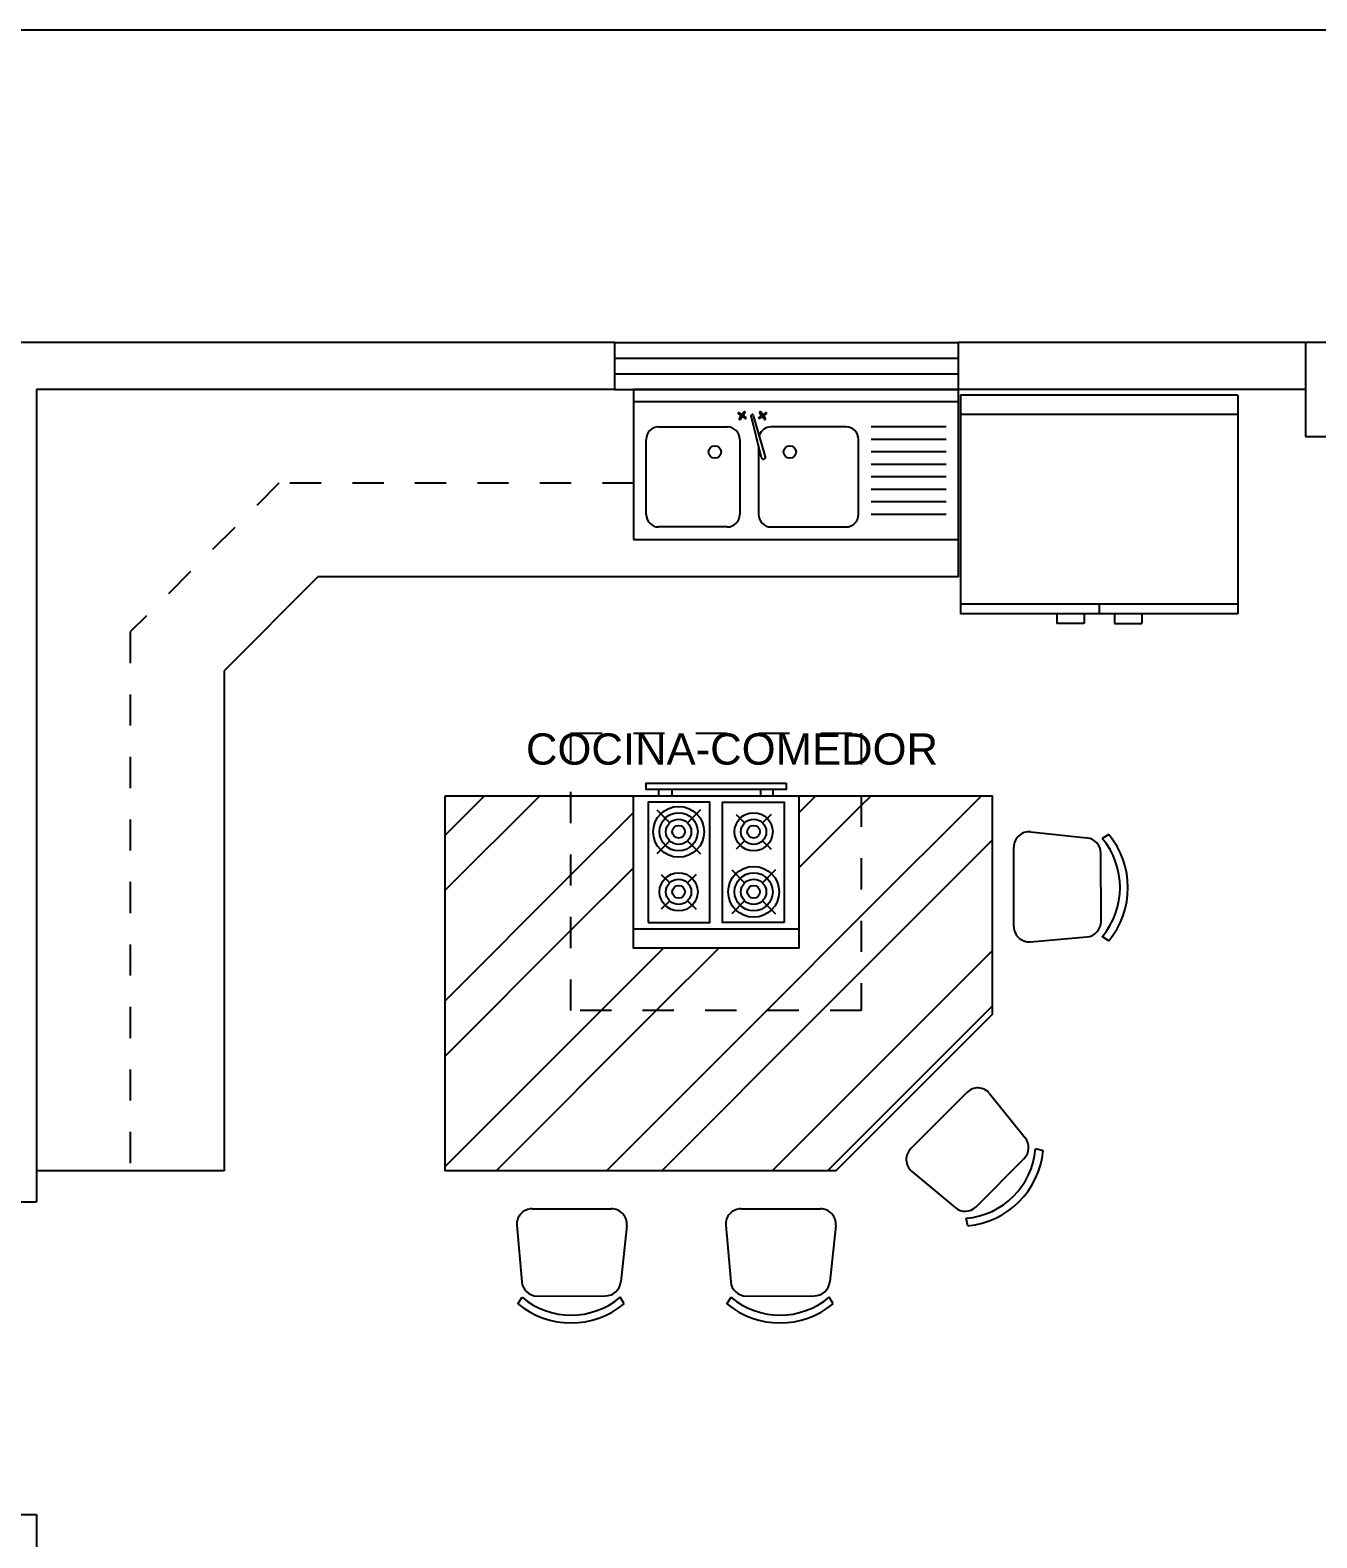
# Model space of a CAD drawing. Header units: inches. Extents: x -370 to 18, y -197 to 199.
# Drawn here: x -91.269 to -87.15, y 37.437 to 42.262 of the extents above; entities that cross this region are included whole.
import ezdxf

# ---------------------------------------------------------------- set-up
doc = ezdxf.new("R2010")
doc.units = ezdxf.units.IN
doc.header["$MEASUREMENT"] = 0
doc.linetypes.add('RAYITAS', pattern=[0.375, 0.25, -0.125])
for name, color, linetype in [('artefactos', 1, 'Continuous'), ('aux', 2, 'Continuous'), ('aux2', 194, 'Continuous'), ('MUEBLES', 7, 'Continuous')]:
    doc.layers.add(name, color=color, linetype=linetype)
doc.styles.get("Standard").update_dxf_attribs({"font": 'arial.ttf'})
pattern_1 = [(45, (-122.41948, 17.28385), (-0.265165, 0.265165), []), (45, (-122.2427, 17.28385), (-0.265165, 0.265165), [])]

# ---------------------------------------------------------------- blocks, each defined once
blk = doc.blocks.new('cocina_pl2')
at = {"layer": 'artefactos', "color": 1}
for p, q in [((0, -0.061), (0.5296, -0.061)), ((0.1161, -0.1514), (0.0747, -0.11)), ((0.1735, -0.1514), (0.2149, -0.11)), ((0.3561, -0.1514), (0.3289, -0.1242)), ((0.4135, -0.1514), (0.4407, -0.1242)), ((0.0747, -0.2503), (0.1161, -0.2089)), ((0.2149, -0.2503), (0.1735, -0.2089)), ((0.3289, -0.236), (0.3561, -0.2089)), ((0.4407, -0.236), (0.4135, -0.2089)), ((0.1161, -0.3435), (0.0889, -0.3163)), ((0.1735, -0.3435), (0.2007, -0.3163)), ((0.3561, -0.3435), (0.3147, -0.3021)), ((0.4135, -0.3435), (0.4549, -0.3021)), ((0.0889, -0.4281), (0.1161, -0.4009)), ((0.2007, -0.4281), (0.1735, -0.4009)), ((0.3147, -0.4423), (0.3561, -0.4009)), ((0.4549, -0.4423), (0.4135, -0.4009)), ((0.0819, -0.4877), (0.0819, -0.508)), ((0.1226, -0.508), (0.1226, -0.4877)), ((0.407, -0.508), (0.407, -0.4877)), ((0.4477, -0.4877), (0.4477, -0.508))]:
    blk.add_line(p, q, dxfattribs=at)
for points in [[(0, -0.4877), (0, 0), (0.5296, 0), (0.5296, -0.4877)], [(0.0469, -0.0823), (0.2442, -0.0823), (0.2442, -0.4667), (0.0469, -0.4667)], [(0.4827, -0.0823), (0.2854, -0.0823), (0.2854, -0.4667), (0.4827, -0.4667)], [(0.0406, -0.5283), (0.0406, -0.508), (0.489, -0.508), (0.489, -0.5283)]]:
    blk.add_lwpolyline(points, close=True, dxfattribs=at)
for centre, radius in [((0.1448, -0.1801), 0.0813), ((0.3848, -0.1801), 0.061), ((0.1448, -0.3722), 0.061), ((0.3848, -0.3722), 0.0813)]:
    blk.add_circle(centre, radius, dxfattribs=at)
at = {"layer": 'aux2', "color": 1, "linetype": 'Continuous'}
for centre, radius in [((0.1448, -0.1801), 0.061), ((0.1448, -0.1801), 0.0406), ((0.3848, -0.1801), 0.0406), ((0.1448, -0.1801), 0.0203), ((0.3848, -0.1801), 0.0203), ((0.1448, -0.3722), 0.0406), ((0.3848, -0.3722), 0.061), ((0.3848, -0.3722), 0.0406), ((0.1448, -0.3722), 0.0203), ((0.3848, -0.3722), 0.0203)]:
    blk.add_circle(centre, radius, dxfattribs=at)
blk = doc.blocks.new('silla_pl2')
at = {"layer": 'artefactos', "color": 2}
for p, q in [((-0.1676, 0.3042), (-0.1546, 0.2828)), ((0.173, 0.3039), (0.1596, 0.2828)), ((0.1111, 0.2793), (-0.1072, 0.2789)), ((-0.176, 0.054), (-0.1563, 0.2342)), ((0.1762, 0.053), (0.1603, 0.2336)), ((0.127, 0), (-0.127, 0))]:
    blk.add_line(p, q, dxfattribs=at)
for centre, radius, start, end in [((0.0025, 0.0982), 0.2672, 50.3488, 129.5498), ((0.0025, 0.0971), 0.2433, 49.7566, 130.2329), ((-0.1072, 0.2295), 0.0493, 90.0059, 174.5541), ((0.1111, 0.23), 0.0493, 4.2606, 90.0059), ((-0.1269, 0.0493), 0.0493, 174.5541, 269.9224), ((0.127, 0.0493), 0.0493, 269.9224, 4.2606)]:
    blk.add_arc(centre, radius, start, end, dxfattribs=at)
blk = doc.blocks.new('lp')
at = {"layer": 'artefactos', "color": 1}
for p, q in [((687.8904, 606.6646), (687.8904, 605.3646)), ((688.4904, 606.6646), (687.8904, 606.6646)), ((687.9404, 606.6646), (687.9404, 605.3646)), ((688.4904, 605.3646), (688.4904, 606.6646)), ((688.3904, 606.2646), (688.0904, 606.2646)), ((688.0404, 606.2146), (688.0404, 605.9146)), ((688.4404, 605.9146), (688.4404, 606.2146)), ((688.1592, 605.8917), (687.9938, 605.8443)), ((688.1633, 605.8765), (687.9963, 605.8349)), ((688.1155, 605.8646), (688.1904, 605.8646)), ((688.1904, 605.8646), (688.3904, 605.8646)), ((688.0904, 605.7896), (688.1904, 605.7896)), ((688.1904, 605.7896), (688.3904, 605.7896)), ((688.0404, 605.4646), (688.0404, 605.7396)), ((688.4404, 605.7396), (688.4404, 605.4646)), ((687.8904, 605.3646), (688.4904, 605.3646)), ((688.3904, 605.4146), (688.0904, 605.4146))]:
    blk.add_line(p, q, dxfattribs=at)
for centre, radius, start, end in [((688.0904, 606.2146), 0.05, 90, 180), ((688.3904, 606.2146), 0.05, 0, 90), ((688.0904, 605.9146), 0.05, 180, 250.92419), ((688.3904, 605.9146), 0.05, 270, 0), ((687.995, 605.8396), 0.00485, 105, 285), ((688.1612, 605.8841), 0.00791, 282.47533, 107.52467), ((688.0904, 605.7396), 0.05, 90, 180), ((688.3904, 605.7396), 0.05, 0, 90), ((688.0904, 605.4646), 0.05, 180, 270), ((688.3904, 605.4646), 0.05, 270, 0)]:
    blk.add_arc(centre, radius, start, end, dxfattribs=at)
at = {"layer": 'aux2', "color": 1}
for p, q in [((688.0404, 606.6146), (688.0404, 606.3146)), ((688.0404, 606.6146), (688.0404, 606.3146)), ((688.0404, 606.6146), (688.0404, 606.3146)), ((688.0404, 606.6146), (688.0404, 606.3146)), ((688.0904, 606.6146), (688.0904, 606.3146)), ((688.1404, 606.6146), (688.1404, 606.3146)), ((688.1904, 606.6146), (688.1904, 606.3146)), ((688.2404, 606.6146), (688.2404, 606.3146)), ((688.2904, 606.6146), (688.2904, 606.3146)), ((688.3404, 606.6146), (688.3404, 606.3146)), ((688.3904, 606.6146), (688.3904, 606.3146)), ((687.9878, 605.8785), (687.9804, 605.8733)), ((687.9908, 605.8743), (687.9834, 605.8691)), ((687.9837, 605.8921), (687.9889, 605.8847)), ((687.9879, 605.895), (687.9931, 605.8876)), ((687.9969, 605.8732), (688.0021, 605.8658)), ((688.0067, 605.8917), (687.9993, 605.8866)), ((688.0012, 605.8762), (688.0063, 605.8688)), ((688.0096, 605.8875), (688.0022, 605.8823)), ((687.9878, 605.8006), (687.9804, 605.8058)), ((687.9908, 605.8049), (687.9834, 605.8101)), ((687.9837, 605.7871), (687.9889, 605.7945)), ((687.9879, 605.7841), (687.9931, 605.7915)), ((687.9969, 605.806), (688.0021, 605.8134)), ((688.0067, 605.7874), (687.9993, 605.7926)), ((688.0012, 605.803), (688.0063, 605.8104)), ((688.0096, 605.7917), (688.0022, 605.7968))]:
    blk.add_line(p, q, dxfattribs=at)
for centre, radius in [((688.1404, 605.9896), 0.025), ((687.995, 605.8804), 0.00381), ((687.995, 605.7987), 0.00381), ((688.1404, 605.6896), 0.025)]:
    blk.add_circle(centre, radius, dxfattribs=at)
for centre, radius, start, end in [((687.9819, 605.8712), 0.00259, 125, 305), ((687.9858, 605.8936), 0.00259, 35, 215), ((687.9844, 605.8823), 0.0051, 312.29389, 27.70611), ((687.9931, 605.8698), 0.0051, 42.29389, 117.70611), ((687.9969, 605.8911), 0.0051, 222.29389, 297.70611), ((688.0057, 605.8785), 0.0051, 132.29389, 207.70611), ((688.0042, 605.8673), 0.00259, 215, 35), ((688.0082, 605.8896), 0.00259, 305, 125), ((687.9819, 605.8079), 0.00259, 55, 235), ((687.9858, 605.7856), 0.00259, 145, 325), ((687.9844, 605.7969), 0.0051, 332.29389, 47.70611), ((687.9931, 605.8094), 0.0051, 242.29389, 317.70611), ((687.9969, 605.7881), 0.0051, 62.29389, 137.70611), ((688.0057, 605.8006), 0.0051, 152.29389, 227.70611), ((688.0042, 605.8119), 0.00259, 325, 145), ((688.0082, 605.7895), 0.00259, 235, 55)]:
    blk.add_arc(centre, radius, start, end, dxfattribs=at)
blk = doc.blocks.new('A$C78C0248E')
at = {"layer": 'artefactos', "color": 2}
for p, q in [((0.2442, 0.2627), (-0.3245, 0.2627)), ((-0.3245, 0.2627), (-0.3245, -0.1859)), ((0.2442, 0.2627), (0.2442, -0.1859)), ((0.2442, 0.2227), (-0.3245, 0.2227)), ((0.2442, -0.1659), (-0.3245, -0.1659)), ((-0.0402, -0.1659), (-0.0402, -0.1859)), ((0.2442, -0.1859), (-0.3245, -0.1859)), ((-0.1274, -0.1859), (-0.1274, -0.2059)), ((-0.0712, -0.2059), (-0.1274, -0.2059)), ((-0.0712, -0.1859), (-0.0712, -0.2059)), ((-0.0091, -0.1859), (-0.0091, -0.2059)), ((-0.0091, -0.2059), (0.0471, -0.2059)), ((0.0471, -0.1859), (0.0471, -0.2059))]:
    blk.add_line(p, q, dxfattribs=at)

msp = doc.modelspace()

# ---------------------------------------------------------------- hatches: boundary and pattern name
at = {"transparency": 33554610}
h = msp.add_hatch(dxfattribs=at)
h.set_pattern_fill('ANSI32', color=8)
h.set_pattern_definition(pattern_1)
h.paths.add_polyline_path([(-88.68952, 38.61242), (-88.18952, 39.11242), (-88.18952, 39.81242), (-88.60843, 39.81242), (-88.60843, 39.12474), (-89.53803, 39.12474), (-89.53803, 39.81242), (-89.94051, 39.81242), (-89.94051, 38.61242)])
h = msp.add_hatch(dxfattribs=at)
h.set_pattern_fill('ANSI32', color=8)
h.set_pattern_definition(pattern_1)
h.paths.add_polyline_path([(-89.53803, 39.12474), (-88.60843, 39.12474), (-88.60843, 39.81242), (-88.80843, 39.81242), (-88.80843, 39.32474), (-89.33803, 39.32474), (-89.33803, 39.81242), (-89.53803, 39.81242)], flags=17)

# ---------------------------------------------------------------- linework, layer by layer
at = {"color": 8}
msp.add_line((-84.23571, 42.26242), (-102.76351, 42.26242), dxfattribs=at)
at = {"color": 4}
for p, q in [((-89.39738, 41.26242), (-92.19256, 41.26242)), ((-89.39738, 41.11242), (-89.39738, 41.26242)), ((-88.29738, 41.11242), (-88.29738, 41.26242)), ((-87.18676, 41.26242), (-88.29738, 41.26242)), ((-91.24836, 41.11242), (-91.24836, 38.51242)), ((-89.39738, 41.11242), (-91.24836, 41.11242)), ((-87.18676, 41.11242), (-88.29738, 41.11242)), ((-91.39836, 38.51242), (-91.24836, 38.51242)), ((-92.39836, 37.51242), (-91.24836, 37.51242)), ((-91.24836, 37.51242), (-91.24836, 35.71242))]:
    msp.add_line(p, q, dxfattribs=at)
at = {"color": 1}
for p, q in [((-89.39738, 41.26242), (-88.29738, 41.26242)), ((-89.39738, 41.11242), (-88.29738, 41.11242))]:
    msp.add_line(p, q, dxfattribs=at)
at = {"color": 2}
for p, q in [((-89.39738, 41.21242), (-88.29738, 41.21242)), ((-89.39738, 41.16242), (-88.29738, 41.16242)), ((-88.29738, 40.51242), (-88.29738, 41.11242)), ((-90.34836, 40.51242), (-90.64836, 40.21242)), ((-88.29738, 40.51242), (-90.34836, 40.51242)), ((-90.64836, 40.21242), (-90.64836, 38.61242)), ((-90.64836, 38.61242), (-91.24836, 38.61242))]:
    msp.add_line(p, q, dxfattribs=at)
at = {"color": 8, "linetype": 'RAYITAS', "ltscale": 0.3}
for p, q in [((-90.47263, 40.81242), (-90.94836, 40.33668)), ((-89.33738, 40.81242), (-90.47263, 40.81242)), ((-90.94836, 40.33668), (-90.94836, 38.61242))]:
    msp.add_line(p, q, dxfattribs=at)
msp.add_line((-88.18952, 39.81242), (-88.18952, 39.21242))
at = {"layer": 'MUEBLES', "color": 5}
msp.add_lwpolyline([(-87.18676, 40.96242), (-86.88676, 40.96242), (-86.88676, 41.26242), (-87.18676, 41.26242)], close=True, dxfattribs=at)
at = {"layer": 'MUEBLES', "color": 8, "linetype": 'RAYITAS', "ltscale": 0.3}
msp.add_lwpolyline([(-89.53803, 40.01242), (-88.60843, 40.01242), (-88.60843, 39.12474), (-89.53803, 39.12474)], close=True, dxfattribs=at)
at = {"layer": 'MUEBLES', "color": 2}
msp.add_lwpolyline([(-89.94051, 39.81242), (-88.18952, 39.81242), (-88.18952, 39.11242), (-88.68952, 38.61242), (-89.94051, 38.61242)], close=True, dxfattribs=at)

# ---------------------------------------------------------------- block references
at = {"color": 2, "xscale": 1.56056294117736, "yscale": 1.56056294117736, "zscale": 1.56056294117736}
msp.add_blockref('A$C78C0248E', (-87.78408, 40.68468), dxfattribs=at)
at = {"layer": 'artefactos'}
for name, p, rotation in [('cocina_pl2', (-88.80843, 39.32474), 180), ('silla_pl2', (-88.12047, 39.52101), 270), ('silla_pl2', (-88.3603, 38.77299), 224.9999999999999), ('silla_pl2', (-89.5349, 38.49057), 180), ('silla_pl2', (-88.86601, 38.49057), 180)]:
    msp.add_blockref(name, p, dxfattribs=dict(at, rotation=rotation))
at = {"layer": 'aux', "xscale": 0.8000000000000114, "yscale": 0.8000000000000114, "zscale": 0.8000000000000114, "rotation": 270}
msp.add_blockref('lp', (-573.62904, 591.42477), dxfattribs=at)

# ---------------------------------------------------------------- texts
at = {"color": 2, "insert": (-89.68203, 40.01192), "char_height": 0.1, "attachment_point": 1}
msp.add_mtext('COCINA-COMEDOR', dxfattribs=at)

doc.saveas('drawing.dxf')
